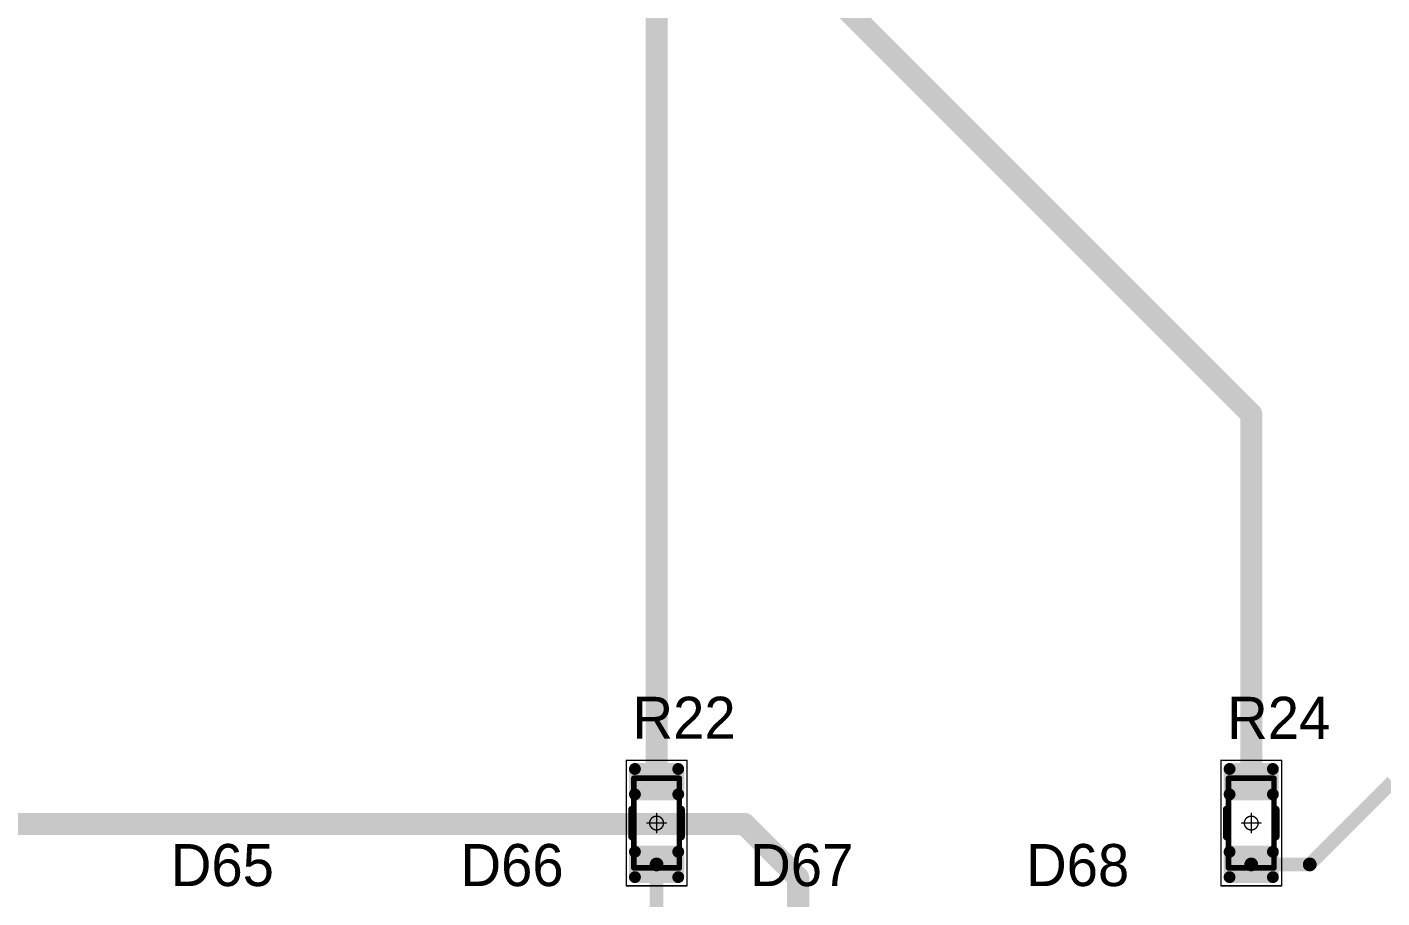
# Model space of a CAD drawing. Header units: millimetres. Extents: x 0 to 775, y 25 to 939.
# Drawn here: x 198.38 to 247.49, y 58.04 to 89.6 of the extents above; entities that cross this region are included whole.
import ezdxf

# ---------------------------------------------------------------- set-up
doc = ezdxf.new("R2010")
doc.units = ezdxf.units.MM
for name, color, linetype in [('Mechanical13', 56, 'Continuous'), ('Mechanical15', 56, 'Continuous'), ('TopLayer', 1, 'Continuous'), ('TopOverlay', 2, 'Continuous'), ('TopPaste', 8, 'Continuous'), ('TopSolder', 216, 'Continuous')]:
    doc.layers.add(name, color=color, linetype=linetype)

# ---------------------------------------------------------------- blocks, each defined once
blk = doc.blocks.new('RC1206S_70')
at = {"layer": 'Mechanical13', "const_width": 0.2}
for points in [[(-1.625, -0.825), (-1.625, 0.825)], [(1.625, 0.825), (-1.625, 0.825)], [(1.625, -0.825), (1.625, 0.825)], [(1.625, -0.825), (-1.625, -0.825)]]:
    blk.add_lwpolyline(points, dxfattribs=at)
at = {"layer": 'Mechanical13', "const_width": 0.1}
for points in [[(-1.675, 0.825, 1), (-1.575, 0.825, 1)], [(-1.675, 0.825, 1), (-1.575, 0.825, 1)], [(1.575, 0.825, 1), (1.675, 0.825, 1)], [(1.575, 0.825, 1), (1.675, 0.825, 1)], [(-1.675, -0.825, 1), (-1.575, -0.825, 1)], [(-1.675, -0.825, 1), (-1.575, -0.825, 1)], [(1.575, -0.825, 1), (1.675, -0.825, 1)], [(1.575, -0.825, 1), (1.675, -0.825, 1)]]:
    blk.add_lwpolyline(points, format="xyb", close=True, dxfattribs=at)
at = {"layer": 'Mechanical15', "const_width": 0.05}
for points in [[(-2.275, -1.1), (-2.275, 1.1)], [(2.275, 1.1), (-2.275, 1.1)], [(2.275, -1.1), (2.275, 1.1)], [(0.35, 0), (-0.35, 0)], [(0, -0.35), (0, 0.35)], [(2.275, -1.1), (-2.275, -1.1)]]:
    blk.add_lwpolyline(points, dxfattribs=at)
at = {"layer": 'Mechanical15'}
for points, const_width in [([(-2.287, 1.1, 1), (-2.262, 1.1, 1)], 0.025), ([(-2.287, 1.1, 1), (-2.262, 1.1, 1)], 0.025), ([(2.262, 1.1, 1), (2.287, 1.1, 1)], 0.025), ([(2.262, 1.1, 1), (2.287, 1.1, 1)], 0.025), ([(-0.362, 0, 1), (-0.337, 0, 1)], 0.025), ([(0.25, 0, 1), (-0.25, 0, 1)], 0.05), ([(-0.262, 0, 1), (-0.238, 0, 1)], 0.025), ([(-0.012, 0.35, 1), (0.012, 0.35, 1)], 0.025), ([(0.238, 0, 1), (0.262, 0, 1)], 0.025), ([(0.337, 0, 1), (0.362, 0, 1)], 0.025), ([(-0.012, -0.35, 1), (0.012, -0.35, 1)], 0.025), ([(-2.287, -1.1, 1), (-2.262, -1.1, 1)], 0.025), ([(-2.287, -1.1, 1), (-2.262, -1.1, 1)], 0.025), ([(2.262, -1.1, 1), (2.287, -1.1, 1)], 0.025), ([(2.262, -1.1, 1), (2.287, -1.1, 1)], 0.025)]:
    blk.add_lwpolyline(points, format="xyb", close=True, dxfattribs=dict(at, const_width=const_width))
at = {"layer": 'TopLayer', "const_width": 0.115}
for points in [[(-2.018, 0.785, 1), (-1.903, 0.785, 1)], [(-1.098, 0.785, 1), (-0.983, 0.785, 1)], [(0.983, 0.785, 1), (1.098, 0.785, 1)], [(1.903, 0.785, 1), (2.018, 0.785, 1)], [(-2.018, -0.785, 1), (-1.903, -0.785, 1)], [(-1.098, -0.785, 1), (-0.983, -0.785, 1)], [(0.983, -0.785, 1), (1.098, -0.785, 1)], [(1.903, -0.785, 1), (2.018, -0.785, 1)]]:
    blk.add_lwpolyline(points, format="xyb", close=True, dxfattribs=at)
at = {"layer": 'TopLayer'}
for points in [[(-2.075, -0.785), (-0.925, -0.785), (-2.075, 0.785), (-0.925, 0.785)], [(-1.96, -0.9), (-1.04, -0.9), (-1.96, 0.9), (-1.04, 0.9)], [(0.925, -0.785), (2.075, -0.785), (0.925, 0.785), (2.075, 0.785)], [(1.04, -0.9), (1.96, -0.9), (1.04, 0.9), (1.96, 0.9)]]:
    blk.add_solid(points, dxfattribs=at)
at = {"layer": 'TopOverlay', "const_width": 0.25}
for points in [[(0.5, 0.9), (-0.5, 0.9)], [(0.5, -0.9), (-0.5, -0.9)]]:
    blk.add_lwpolyline(points, dxfattribs=at)
at = {"layer": 'TopOverlay', "const_width": 0.125}
for points in [[(-0.562, 0.9, 1), (-0.437, 0.9, 1)], [(0.437, 0.9, 1), (0.562, 0.9, 1)], [(-0.562, -0.9, 1), (-0.437, -0.9, 1)], [(0.437, -0.9, 1), (0.562, -0.9, 1)]]:
    blk.add_lwpolyline(points, format="xyb", close=True, dxfattribs=at)
at = {"layer": 'TopPaste', "const_width": 0.09}
for points in [[(-2.005, 0.785, 1), (-1.915, 0.785, 1)], [(-1.085, 0.785, 1), (-0.995, 0.785, 1)], [(0.995, 0.785, 1), (1.085, 0.785, 1)], [(1.915, 0.785, 1), (2.005, 0.785, 1)], [(-2.005, -0.785, 1), (-1.915, -0.785, 1)], [(-1.085, -0.785, 1), (-0.995, -0.785, 1)], [(0.995, -0.785, 1), (1.085, -0.785, 1)], [(1.915, -0.785, 1), (2.005, -0.785, 1)]]:
    blk.add_lwpolyline(points, format="xyb", close=True, dxfattribs=at)
at = {"layer": 'TopPaste'}
for points in [[(-2.05, -0.785), (-0.95, -0.785), (-2.05, 0.785), (-0.95, 0.785)], [(-1.96, -0.875), (-1.04, -0.875), (-1.96, 0.875), (-1.04, 0.875)], [(0.95, -0.785), (2.05, -0.785), (0.95, 0.785), (2.05, 0.785)], [(1.04, -0.875), (1.96, -0.875), (1.04, 0.875), (1.96, 0.875)]]:
    blk.add_solid(points, dxfattribs=at)
at = {"layer": 'TopSolder', "const_width": 0.215}
for points in [[(-2.068, 0.785, 1), (-1.853, 0.785, 1)], [(-1.148, 0.785, 1), (-0.933, 0.785, 1)], [(0.933, 0.785, 1), (1.148, 0.785, 1)], [(1.853, 0.785, 1), (2.068, 0.785, 1)], [(-2.068, -0.785, 1), (-1.853, -0.785, 1)], [(-1.148, -0.785, 1), (-0.933, -0.785, 1)], [(0.933, -0.785, 1), (1.148, -0.785, 1)], [(1.853, -0.785, 1), (2.068, -0.785, 1)]]:
    blk.add_lwpolyline(points, format="xyb", close=True, dxfattribs=at)
at = {"layer": 'TopSolder'}
for points in [[(-1.96, -1), (-1.04, -1), (-1.96, 1), (-1.04, 1)], [(1.04, -1), (1.96, -1), (1.04, 1), (1.96, 1)], [(-2.175, -0.785), (-0.825, -0.785), (-2.175, 0.785), (-0.825, 0.785)], [(0.825, -0.785), (2.175, -0.785), (0.825, 0.785), (2.175, 0.785)]]:
    blk.add_solid(points, dxfattribs=at)
blk = doc.blocks.new('RC1206S_72')
at = {"layer": 'Mechanical13', "const_width": 0.2}
for points in [[(-1.625, -0.825), (-1.625, 0.825)], [(1.625, 0.825), (-1.625, 0.825)], [(1.625, -0.825), (1.625, 0.825)], [(1.625, -0.825), (-1.625, -0.825)]]:
    blk.add_lwpolyline(points, dxfattribs=at)
at = {"layer": 'Mechanical13', "const_width": 0.1}
for points in [[(-1.675, 0.825, 1), (-1.575, 0.825, 1)], [(-1.675, 0.825, 1), (-1.575, 0.825, 1)], [(1.575, 0.825, 1), (1.675, 0.825, 1)], [(1.575, 0.825, 1), (1.675, 0.825, 1)], [(-1.675, -0.825, 1), (-1.575, -0.825, 1)], [(-1.675, -0.825, 1), (-1.575, -0.825, 1)], [(1.575, -0.825, 1), (1.675, -0.825, 1)], [(1.575, -0.825, 1), (1.675, -0.825, 1)]]:
    blk.add_lwpolyline(points, format="xyb", close=True, dxfattribs=at)
at = {"layer": 'Mechanical15', "const_width": 0.05}
for points in [[(-2.275, -1.1), (-2.275, 1.1)], [(2.275, 1.1), (-2.275, 1.1)], [(2.275, -1.1), (2.275, 1.1)], [(0.35, 0), (-0.35, 0)], [(0, -0.35), (0, 0.35)], [(2.275, -1.1), (-2.275, -1.1)]]:
    blk.add_lwpolyline(points, dxfattribs=at)
at = {"layer": 'Mechanical15'}
for points, const_width in [([(-2.287, 1.1, 1), (-2.262, 1.1, 1)], 0.025), ([(-2.287, 1.1, 1), (-2.262, 1.1, 1)], 0.025), ([(2.262, 1.1, 1), (2.287, 1.1, 1)], 0.025), ([(2.262, 1.1, 1), (2.287, 1.1, 1)], 0.025), ([(-0.362, 0, 1), (-0.337, 0, 1)], 0.025), ([(0.25, 0, 1), (-0.25, 0, 1)], 0.05), ([(-0.262, 0, 1), (-0.238, 0, 1)], 0.025), ([(-0.012, 0.35, 1), (0.012, 0.35, 1)], 0.025), ([(0.238, 0, 1), (0.262, 0, 1)], 0.025), ([(0.337, 0, 1), (0.362, 0, 1)], 0.025), ([(-0.012, -0.35, 1), (0.012, -0.35, 1)], 0.025), ([(-2.287, -1.1, 1), (-2.262, -1.1, 1)], 0.025), ([(-2.287, -1.1, 1), (-2.262, -1.1, 1)], 0.025), ([(2.262, -1.1, 1), (2.287, -1.1, 1)], 0.025), ([(2.262, -1.1, 1), (2.287, -1.1, 1)], 0.025)]:
    blk.add_lwpolyline(points, format="xyb", close=True, dxfattribs=dict(at, const_width=const_width))
at = {"layer": 'TopLayer', "const_width": 0.115}
for points in [[(-2.018, 0.785, 1), (-1.903, 0.785, 1)], [(-1.098, 0.785, 1), (-0.983, 0.785, 1)], [(0.983, 0.785, 1), (1.098, 0.785, 1)], [(1.903, 0.785, 1), (2.018, 0.785, 1)], [(-2.018, -0.785, 1), (-1.903, -0.785, 1)], [(-1.098, -0.785, 1), (-0.983, -0.785, 1)], [(0.983, -0.785, 1), (1.098, -0.785, 1)], [(1.903, -0.785, 1), (2.018, -0.785, 1)]]:
    blk.add_lwpolyline(points, format="xyb", close=True, dxfattribs=at)
at = {"layer": 'TopLayer'}
for points in [[(-2.075, -0.785), (-0.925, -0.785), (-2.075, 0.785), (-0.925, 0.785)], [(-1.96, -0.9), (-1.04, -0.9), (-1.96, 0.9), (-1.04, 0.9)], [(0.925, -0.785), (2.075, -0.785), (0.925, 0.785), (2.075, 0.785)], [(1.04, -0.9), (1.96, -0.9), (1.04, 0.9), (1.96, 0.9)]]:
    blk.add_solid(points, dxfattribs=at)
at = {"layer": 'TopOverlay', "const_width": 0.25}
for points in [[(0.5, 0.9), (-0.5, 0.9)], [(0.5, -0.9), (-0.5, -0.9)]]:
    blk.add_lwpolyline(points, dxfattribs=at)
at = {"layer": 'TopOverlay', "const_width": 0.125}
for points in [[(-0.562, 0.9, 1), (-0.437, 0.9, 1)], [(0.437, 0.9, 1), (0.562, 0.9, 1)], [(-0.562, -0.9, 1), (-0.437, -0.9, 1)], [(0.437, -0.9, 1), (0.562, -0.9, 1)]]:
    blk.add_lwpolyline(points, format="xyb", close=True, dxfattribs=at)
at = {"layer": 'TopPaste', "const_width": 0.09}
for points in [[(-2.005, 0.785, 1), (-1.915, 0.785, 1)], [(-1.085, 0.785, 1), (-0.995, 0.785, 1)], [(0.995, 0.785, 1), (1.085, 0.785, 1)], [(1.915, 0.785, 1), (2.005, 0.785, 1)], [(-2.005, -0.785, 1), (-1.915, -0.785, 1)], [(-1.085, -0.785, 1), (-0.995, -0.785, 1)], [(0.995, -0.785, 1), (1.085, -0.785, 1)], [(1.915, -0.785, 1), (2.005, -0.785, 1)]]:
    blk.add_lwpolyline(points, format="xyb", close=True, dxfattribs=at)
at = {"layer": 'TopPaste'}
for points in [[(-2.05, -0.785), (-0.95, -0.785), (-2.05, 0.785), (-0.95, 0.785)], [(-1.96, -0.875), (-1.04, -0.875), (-1.96, 0.875), (-1.04, 0.875)], [(0.95, -0.785), (2.05, -0.785), (0.95, 0.785), (2.05, 0.785)], [(1.04, -0.875), (1.96, -0.875), (1.04, 0.875), (1.96, 0.875)]]:
    blk.add_solid(points, dxfattribs=at)
at = {"layer": 'TopSolder', "const_width": 0.215}
for points in [[(-2.068, 0.785, 1), (-1.853, 0.785, 1)], [(-1.148, 0.785, 1), (-0.933, 0.785, 1)], [(0.933, 0.785, 1), (1.148, 0.785, 1)], [(1.853, 0.785, 1), (2.068, 0.785, 1)], [(-2.068, -0.785, 1), (-1.853, -0.785, 1)], [(-1.148, -0.785, 1), (-0.933, -0.785, 1)], [(0.933, -0.785, 1), (1.148, -0.785, 1)], [(1.853, -0.785, 1), (2.068, -0.785, 1)]]:
    blk.add_lwpolyline(points, format="xyb", close=True, dxfattribs=at)
at = {"layer": 'TopSolder'}
for points in [[(-1.96, -1), (-1.04, -1), (-1.96, 1), (-1.04, 1)], [(1.04, -1), (1.96, -1), (1.04, 1), (1.96, 1)], [(-2.175, -0.785), (-0.825, -0.785), (-2.175, 0.785), (-0.825, 0.785)], [(0.825, -0.785), (2.175, -0.785), (0.825, 0.785), (2.175, 0.785)]]:
    blk.add_solid(points, dxfattribs=at)

msp = doc.modelspace()

# ---------------------------------------------------------------- linework, layer by layer
at = {"layer": 'TopLayer'}
for points, const_width in [([(223.736, 94.592), (242.753, 75.575)], 0.8), ([(221.2, 62.25), (221.2, 93.802)], 0.8), ([(242.753, 62.25), (242.753, 75.575)], 0.8), ([(244.873, 59.25), (247.866, 62.243)], 0.5), ([(194.79, 60.716), (224.39, 60.716)], 0.8), ([(224.39, 60.716), (226.331, 58.775)], 0.8), ([(221.2, 47.2), (221.2, 59.25)], 0.5), ([(242.753, 59.25), (244.873, 59.25)], 0.5), ([(226.331, 56.998), (226.331, 58.775)], 0.8)]:
    msp.add_lwpolyline(points, dxfattribs=dict(at, const_width=const_width))
for points, const_width in [([(242.553, 75.575, 1), (242.953, 75.575, 1)], 0.4), ([(242.553, 75.575, 1), (242.953, 75.575, 1)], 0.4), ([(221, 62.25, 1), (221.4, 62.25, 1)], 0.4), ([(242.553, 62.25, 1), (242.953, 62.25, 1)], 0.4), ([(224.19, 60.716, 1), (224.59, 60.716, 1)], 0.4), ([(224.19, 60.716, 1), (224.59, 60.716, 1)], 0.4), ([(221.075, 59.25, 1), (221.325, 59.25, 1)], 0.25), ([(242.628, 59.25, 1), (242.878, 59.25, 1)], 0.25), ([(244.748, 59.25, 1), (244.998, 59.25, 1)], 0.25), ([(244.748, 59.25, 1), (244.998, 59.25, 1)], 0.25), ([(226.131, 58.775, 1), (226.531, 58.775, 1)], 0.4), ([(226.131, 58.775, 1), (226.531, 58.775, 1)], 0.4)]:
    msp.add_lwpolyline(points, format="xyb", close=True, dxfattribs=dict(at, const_width=const_width))

# ---------------------------------------------------------------- block references
at = {"rotation": 270}
for name, p in [('RC1206S_72', (221.2, 60.75)), ('RC1206S_70', (242.753, 60.75))]:
    msp.add_blockref(name, p, dxfattribs=at)

# ---------------------------------------------------------------- texts
at = {"layer": 'TopOverlay'}
for s, p in [('R22', (220.328, 63.804)), ('R24', (241.879, 63.803)), ('D65', (203.593, 58.466)), ('D66', (214.093, 58.466)), ('D67', (224.593, 58.466)), ('D68', (234.593, 58.466))]:
    msp.add_text(s, height=1.524, dxfattribs=at).set_placement(p)

doc.saveas('drawing.dxf')
